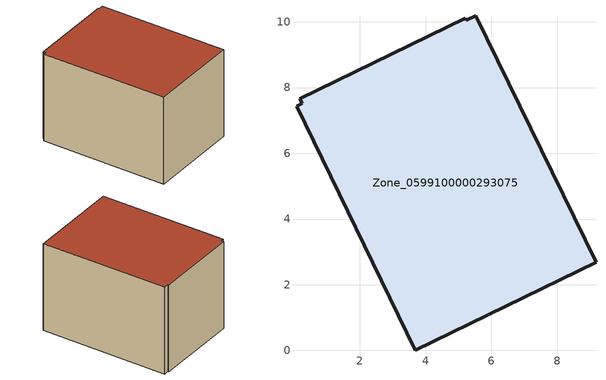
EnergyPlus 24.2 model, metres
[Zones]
Zone_0599100000293075
 floor ground (C_G): 0.24,7.52 0.17,7.66 5.2,10.11 5.23,10.04 5.53,10.19 9.19,2.68 3.69,0 0.07,7.43 z0
 wall outside (C_F): 9.19,2.68 5.53,10.19 5.23,10.04 5.2,10.11 0.17,7.66 0.24,7.52 0.07,7.43 3.69,0 9.19,2.68 z0:5.85
 roof outside (C_R): 0.17,7.66 0.24,7.52 0.07,7.43 3.69,0 9.19,2.68 5.53,10.19 5.23,10.04 5.2,10.11 z5.85
[BUILDING]
Pand.0599100000293075: North Axis=0; Terrain=City; Loads Convergence Tolerance Value=0.04; Temperature Convergence Tolerance Value=0.4; Solar Distribution=FullExterior; Maximum Number of Warmup Days=25; Minimum Number of Warmup Days=1
[Site:Location]
Rotterdam.The.Hague.AP_ZH_NLD Design_Conditions: Latitude=51.96; Longitude=4.45; Time Zone=1; Elevation=-4.5
[SITE:GROUNDTEMPERATURE:BUILDINGSURFACE]
18, 18, 18, 18, 18, 18, 18, 18, 18, 18, 18, 18
[MATERIAL] Thermal Absorptance=0.9; Solar Absorptance=0.7; Visible Absorptance=0.7
Name | Roughness | Thickness | Conductivity | Density | Specific Heat
G.TI.1946-1964 | MediumSmooth | 0.15 | 1 | 540 | 1210
F.TI.1946-1964 | Rough | 0.3 | 0.857143 | 1920 | 840
R.TI.1946-1964 | MediumRough | 0.2 | 0.277778 | 1500 | 1000
[CONSTRUCTION]
C_G: G.TI.1946-1964
C_F: F.TI.1946-1964
C_R: R.TI.1946-1964
[ZONE]
Zone_0599100000293075: Type=1; Multiplier=1; Ceiling Height=Autocalculate; Volume=Autocalculate; Floor Area=autocalculate; Part of Total Floor Area=Yes
[ZONEINFILTRATION:DESIGNFLOWRATE]
Infil_Zone_0599100000293075: Zone or ZoneList or Space or SpaceList=Zone_0599100000293075; Schedule=AlwaysOn; Design Flow Rate Calculation Method=Flow/Area; Flow Rate per Floor Area=0.003; Constant Term Coefficient=1; Temperature Term Coefficient=0; Velocity Term Coefficient=0; Velocity Squared Term Coefficient=0
[HVACTEMPLATE:ZONE:IDEALLOADSAIRSYSTEM]
Zone_0599100000293075: Maximum Heating Supply Air Temperature=50; Minimum Cooling Supply Air Temperature=13; Maximum Heating Supply Air Humidity Ratio=0.0156; Minimum Cooling Supply Air Humidity Ratio=0.0077; Heating Limit=NoLimit; Cooling Limit=NoLimit; Dehumidification Control Type=ConstantSensibleHeatRatio; Cooling Sensible Heat Ratio=0.7; Dehumidification Setpoint=60; Humidification Control Type=None; Humidification Setpoint=30; Outdoor Air Method=None; Outdoor Air Flow Rate per Person=0.00944; Outdoor Air Flow Rate per Zone Floor Area=0; Outdoor Air Flow Rate per Zone=0; Demand Controlled Ventilation Type=None; Outdoor Air Economizer Type=NoEconomizer; Heat Recovery Type=None; Sensible Heat Recovery Effectiveness=0.7; Latent Heat Recovery Effectiveness=0.65
[ZONECONTROL:THERMOSTAT]
ThermostatControl_Zone_0599100000293075: Zone or ZoneList=Zone_0599100000293075; Control Type Schedule=DualSetpointControlType; Control 1=Thermostat_Zone_0599100000293075; Temperature Difference Between Cutout And Setpoint=0
[THERMOSTATSETPOINT:DUALSETPOINT]
Thermostat_Zone_0599100000293075: Heating Setpoint Temperature Schedule=HeatingSetpoint_Zone_0599100000293075; Cooling Setpoint Temperature Schedule=CoolingSetpoint_Zone_0599100000293075
[SCHEDULE:COMPACT]
HeatingSetpoint_Zone_0599100000293075: Through: 12/31, For: AllDays, Until: 24:00, 21
CoolingSetpoint_Zone_0599100000293075: Through: 12/31, For: AllDays, Until: 24:00, 24
DualSetpointControlType: Through: 12/31, For: AllDays, Until: 24:00, 4
AlwaysOn: Through: 12/31, For: AllDays, Until: 24:00, 1
